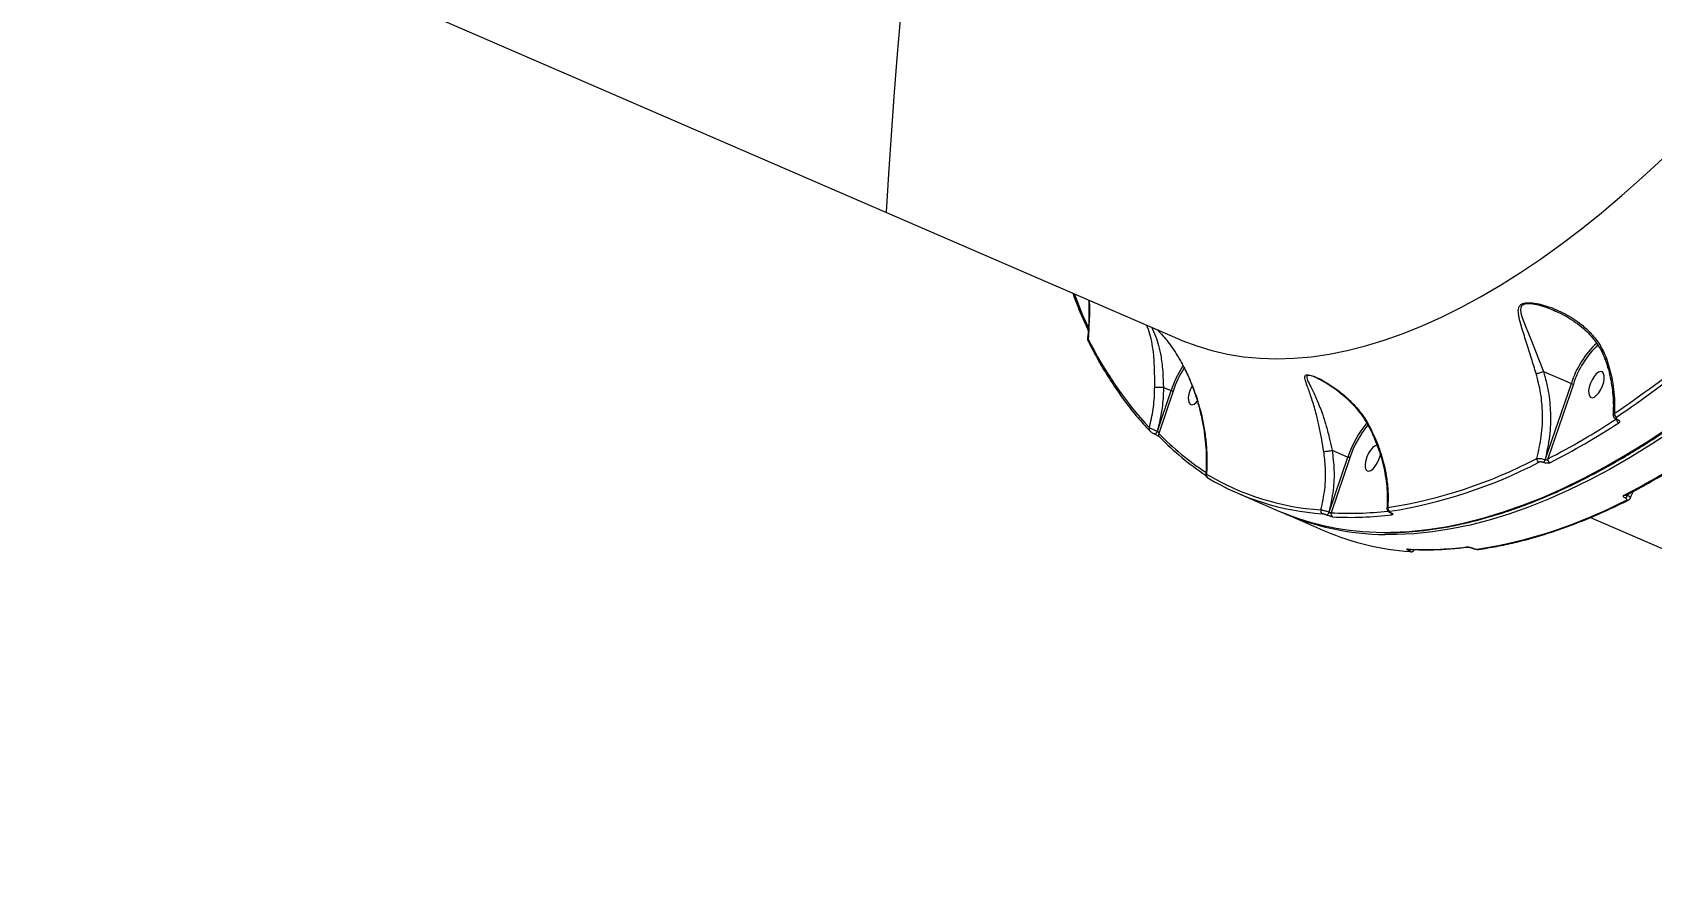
# Model space of a CAD drawing. Header units: millimetres. Extents: x -6104 to 7803, y -6013 to 4803.
# Drawn here: x 709 to 1230, y -2504 to -2230 of the extents above; entities that cross this region are included whole.
import ezdxf

# ---------------------------------------------------------------- set-up
doc = ezdxf.new("R2010")
doc.units = ezdxf.units.MM
for name, color, linetype in [('DIKOM_ОБЪЕКТ', 7, 'Continuous'), ('DIKOM_РАЗМЕР_ЗОНА', 7, 'Continuous'), ('DIKOM_РАЗМЕР_ОБЪЕКТА', 7, 'Continuous')]:
    doc.layers.add(name, color=color, linetype=linetype)
doc.styles.add('style1', font='arial.ttf', dxfattribs={"width": 0.8})
doc.dimstyles.new('1-50', dxfattribs={"dimtxt": 300, "dimasz": 200, "dimexe": 100, "dimexo": 0, "dimgap": 100, "dimtad": 1, "dimtxsty": 'style1', "dimcen": 200, "dimclrd": 7, "dimclre": 7, "dimclrt": 7, "dimadec": 1, "dimazin": 2, "dimtfac": 1, "dimtmove": 0, "dimatfit": 2, "dimfxl": 0, "dimlwd": 25, "dimlwe": 18, "dimarcsym": 0})

# ---------------------------------------------------------------- blocks, each defined once
blk = doc.blocks.new('*D10')
at = {"layer": 'Defpoints', "color": 0, "transparency": 16777216}
for p in [(-4094.65, -224.49), (3111.63, -1726.03), (3111.63, -4948.58)]:
    blk.add_point(p, dxfattribs=at)
at = {"layer": 'DIKOM_РАЗМЕР_ОБЪЕКТА', "color": 7, "lineweight": 18, "transparency": 16777216}
for p, q in [((-4094.65, -224.49), (-4094.65, -5048.58)), ((3111.63, -1726.03), (3111.63, -5048.58))]:
    blk.add_line(p, q, dxfattribs=at)
at = {"layer": 'DIKOM_РАЗМЕР_ОБЪЕКТА', "color": 7, "lineweight": 25, "transparency": 16777216}
blk.add_line((-3894.65, -4948.58), (2911.63, -4948.58), dxfattribs=at)
at = {"layer": 'DIKOM_РАЗМЕР_ОБЪЕКТА', "color": 7, "transparency": 16777216}
for points in [[(-3894.65, -4915.24), (-3894.65, -4981.91), (-4094.65, -4948.58)], [(2911.63, -4915.24), (2911.63, -4981.91), (3111.63, -4948.58)]]:
    blk.add_solid(points, dxfattribs=at)
at = {"layer": 'DIKOM_РАЗМЕР_ОБЪЕКТА', "color": 7, "transparency": 16777216, "insert": (-134.24, -4695.4), "char_height": 300, "attachment_point": 5, "style": 'style1'}
blk.add_mtext('7200', dxfattribs=at)
blk = doc.blocks.new('*D12')
at = {"layer": 'Defpoints', "color": 0, "transparency": 16777216}
for p in [(-6103.62, -69.94), (4675.35, -1132.87), (4675.35, -5913.06)]:
    blk.add_point(p, dxfattribs=at)
at = {"layer": 'DIKOM_РАЗМЕР_ЗОНА', "color": 7, "lineweight": 18, "transparency": 16777216}
for p, q in [((-6103.62, -69.94), (-6103.62, -6013.06)), ((4675.35, -1132.87), (4675.35, -6013.06))]:
    blk.add_line(p, q, dxfattribs=at)
at = {"layer": 'DIKOM_РАЗМЕР_ЗОНА', "color": 7, "lineweight": 25, "transparency": 16777216}
blk.add_line((-5903.62, -5913.06), (4475.35, -5913.06), dxfattribs=at)
at = {"layer": 'DIKOM_РАЗМЕР_ЗОНА', "color": 7, "transparency": 16777216}
for points in [[(-5903.62, -5879.73), (-5903.62, -5946.4), (-6103.62, -5913.06)], [(4475.35, -5879.73), (4475.35, -5946.4), (4675.35, -5913.06)]]:
    blk.add_solid(points, dxfattribs=at)
at = {"layer": 'DIKOM_РАЗМЕР_ЗОНА', "color": 7, "transparency": 16777216, "insert": (271.51, -5659.89), "char_height": 300, "attachment_point": 5, "style": 'style1'}
blk.add_mtext('10800', dxfattribs=at)

msp = doc.modelspace()

# ---------------------------------------------------------------- linework, layer by layer
at = {"layer": 'DIKOM_ОБЪЕКТ', "color": 7, "linetype": 'Continuous', "lineweight": 15}
for p, q in [((809.048, -2212.03), (1077.94, -2328.482)), ((1198.821, -2319.448), (1197.802, -2318.989)), ((1194.972, -2338.8), (1203.957, -2342.691)), ((1070.724, -2357.976), (1075.121, -2344.947)), ((1072.676, -2343.89), (1072.683, -2343.891)), ((1072.683, -2343.891), (1075.121, -2344.947)), ((1195.573, -2367.194), (1203.957, -2342.691)), ((1204.603, -2342.874), (1196.37, -2366.933)), ((1075.767, -2345.128), (1071.189, -2358.694)), ((1218.464, -2354.234), (1218.509, -2354.254)), ((1218.753, -2354.176), (1218.798, -2354.196)), ((1069.831, -2358.883), (1069.858, -2358.895)), ((1070.697, -2357.964), (1070.724, -2357.976)), ((1126.974, -2364.162), (1132.02, -2366.348)), ((1126.007, -2384.043), (1132.02, -2366.348)), ((1132.666, -2366.53), (1126.639, -2384.263)), ((1194.942, -2368.079), (1194.877, -2368.051)), ((1195.508, -2367.165), (1195.573, -2367.194)), ((1096.585, -2377.967), (1109.84, -2383.708)), ((1221.418, -2379.545), (1221.352, -2379.517)), ((1222.105, -2378.274), (1221.983, -2378.631)), ((1221.983, -2378.631), (1222.049, -2378.66)), ((1222.049, -2378.66), (1222.298, -2378.174)), ((1111.49, -2384.423), (1124.745, -2390.163)), ((1125.208, -2384.973), (1125.163, -2384.953)), ((1125.961, -2384.023), (1126.007, -2384.043)), ((1145.662, -2384.183), (1145.727, -2384.212)), ((1145.777, -2384.197), (1145.843, -2384.226)), ((1210.146, -2385.738), (1479.039, -2502.19)), ((1151.34, -2395.984), (1151.34, -2395.984)), ((1151.663, -2396.43), (1151.618, -2396.411)), ((1172.137, -2395.649), (1172.203, -2395.678)), ((1172.252, -2395.663), (1172.318, -2395.692))]:
    msp.add_line(p, q, dxfattribs=at)
at = {"layer": 'DIKOM_ОБЪЕКТ', "color": 7, "linetype": 'Continuous', "lineweight": 15, "flags": 128}
for points in [[(1077.94, -2328.482), (1078.623, -2328.774), (1083.387, -2330.587), (1088.288, -2332.072), (1093.32, -2333.228), (1098.48, -2334.053), (1103.761, -2334.547), (1109.16, -2334.709), (1114.67, -2334.54), (1120.288, -2334.038), (1126.008, -2333.205), (1131.824, -2332.042), (1137.731, -2330.549), (1143.724, -2328.729), (1149.797, -2326.582), (1155.944, -2324.11), (1162.16, -2321.317), (1168.439, -2318.204), (1174.775, -2314.774), (1181.162, -2311.031), (1187.594, -2306.979), (1194.066, -2302.62), (1200.57, -2297.959), (1207.102, -2293), (1213.655, -2287.748), (1220.223, -2282.208), (1226.8, -2276.385), (1233.379, -2270.285)], [(1197.802, -2318.989), (1196.476, -2318.392), (1193.78, -2317.565), (1191.039, -2317.062), (1189.036, -2317.132), (1188.682, -2317.24), (1187.993, -2317.698), (1187.859, -2317.878), (1187.604, -2318.81), (1187.741, -2320.069), (1188.126, -2321.445), (1189.16, -2324.208), (1191.088, -2328.894), (1193.197, -2334.15), (1194.969, -2338.799), (1194.969, -2338.799), (1194.969, -2338.799)], [(1209.712, -2343.788), (1209.52, -2344.921), (1209.534, -2345.901), (1209.75, -2346.647), (1210.152, -2347.099), (1210.707, -2347.221), (1211.37, -2347.003), (1212.088, -2346.462), (1212.802, -2345.643), (1213.454, -2344.611), (1213.992, -2343.451), (1214.372, -2342.256), (1214.563, -2341.122), (1214.55, -2340.143), (1214.334, -2339.397), (1213.932, -2338.945), (1213.376, -2338.823), (1212.713, -2339.041), (1211.996, -2339.581), (1211.282, -2340.401), (1210.629, -2341.432), (1210.091, -2342.593), (1209.712, -2343.788)], [(1080.876, -2346.044), (1080.685, -2347.177), (1080.698, -2348.157), (1080.914, -2348.903), (1081.316, -2349.355), (1081.871, -2349.477), (1082.534, -2349.259), (1083.252, -2348.718), (1083.582, -2348.375)], [(1070.697, -2357.964), (1070.608, -2358.188), (1070.496, -2358.4), (1070.369, -2358.586), (1070.233, -2358.735), (1070.097, -2358.84), (1069.969, -2358.893), (1069.856, -2358.892), (1069.831, -2358.883)], [(1070.724, -2357.976), (1070.635, -2358.2), (1070.523, -2358.412), (1070.396, -2358.597), (1070.26, -2358.747), (1070.124, -2358.851), (1069.996, -2358.905), (1069.883, -2358.904), (1069.858, -2358.895)], [(1071.294, -2359.745), (1071.4, -2359.838), (1071.552, -2359.924)], [(1143.245, -2390.551), (1145.916, -2390.538), (1151.712, -2390.268), (1157.612, -2389.667), (1163.613, -2388.737), (1169.71, -2387.478), (1175.896, -2385.892), (1182.168, -2383.979), (1188.519, -2381.741), (1194.944, -2379.18), (1201.438, -2376.299), (1207.996, -2373.098), (1214.612, -2369.583), (1221.28, -2365.754), (1227.995, -2361.616), (1234.75, -2357.173)], [(1236.401, -2357.887), (1229.645, -2362.331), (1222.93, -2366.469), (1216.262, -2370.298), (1209.647, -2373.813), (1203.089, -2377.013), (1196.595, -2379.895), (1190.169, -2382.456), (1183.818, -2384.694), (1177.547, -2386.607), (1171.36, -2388.193), (1165.264, -2389.452), (1159.263, -2390.382), (1153.362, -2390.983), (1147.567, -2391.253), (1144.01, -2391.254)], [(1137.774, -2367.445), (1137.583, -2368.578), (1137.596, -2369.557), (1137.813, -2370.303), (1138.215, -2370.756), (1138.77, -2370.878), (1139.433, -2370.66), (1140.151, -2370.119), (1140.865, -2369.3), (1141.517, -2368.268), (1142.055, -2367.107), (1142.435, -2365.912), (1142.506, -2365.598)], [(1141.479, -2362.477), (1141.439, -2362.479), (1140.776, -2362.697), (1140.058, -2363.238), (1139.345, -2364.057), (1138.692, -2365.089), (1138.154, -2366.25), (1137.774, -2367.445)], [(1145.662, -2384.183), (1145.703, -2384.196), (1145.777, -2384.197)], [(1145.722, -2384.21), (1145.769, -2384.225), (1145.843, -2384.226)], [(1151.338, -2395.984), (1151.236, -2395.971), (1151.069, -2395.919)], [(1152.299, -2396.821), (1152.193, -2396.807), (1152.033, -2396.757)], [(1172.135, -2395.648), (1172.179, -2395.662), (1172.252, -2395.663)], [(1172.206, -2395.679), (1172.245, -2395.691), (1172.318, -2395.692)]]:
    msp.add_lwpolyline(points, dxfattribs=at)
at = {"layer": 'DIKOM_ОБЪЕКТ', "color": 7, "linetype": 'Continuous', "lineweight": 15}
for centre, radius, start, end in [((2974.096, -2400.773), 1993.829, 153.93339, 176.745303), ((1016.455, -2052.27), 361.302, 303.85949, 313.93721), ((1016.734, -2052.76), 362.1, 303.8594, 313.93715), ((1200.91, -2254.517), 167.798, 200.66919, 204.71966), ((1049.145, -2328.641), 0.797, 149.48442, 205.3329), ((1154.982, -2276.187), 118.56, 206.0409, 222.92631), ((1232.57, -2351.495), 29.936, 133.09886, 162.89649), ((1233.534, -2352.145), 30.38, 133.90418, 162.23182), ((1109.717, -2356.763), 36.558, 147.22689, 161.14317), ((1109.388, -2356.619), 35.53, 147.74542, 161.13038), ((1090.616, -2348.482), 10.041, 150.15001, 165.94752), ((1204.868, -2340.703), 2.187, 245.40053, 263.04435), ((1163.925, -2376.879), 33.598, 140.15267, 161.73264), ((1084.875, -2149.955), 243.948, 297.19667, 303.2102), ((1085.239, -2150.632), 244.594, 297.19748, 303.20945), ((1219.003, -2352.319), 1.247, 179.03484, 245.20785), ((1218.555, -2353.938), 0.31, 253.05664, 309.63616), ((1219.73, -2354.143), 1.251, 184.55584, 245.08116), ((1218.601, -2353.96), 0.308, 252.08144, 309.80775), ((1068.947, -2357.328), 0.873, 153.0966, 221.972), ((1071.949, -2359.149), 0.886, 149.11881, 222.2702), ((1134.618, -2297.28), 88.289, 224.07524, 236.82651), ((1135.206, -2298.283), 88.608, 224.07923, 236.46985), ((1163.689, -2376.784), 32.674, 140.45084, 161.70996), ((1109.165, -2160.985), 244.608, 297.19766, 303.20927), ((1120.913, -2228.826), 155.595, 278.87123, 297.53562), ((1121.422, -2229.702), 155.942, 278.87151, 297.53552), ((1194.021, -2366.912), 1.182, 174.31457, 244.55626), ((1193.958, -2366.729), 1.61, 304.79958, 344.27986), ((1194.024, -2366.757), 1.61, 304.79958, 344.27986), ((1197.537, -2367.115), 1.181, 171.12808, 244.69358), ((1087.398, -2372.204), 0.916, 155.92259, 243.92895), ((1128.83, -2301.269), 82.253, 239.077, 266.18624), ((1129.356, -2302.314), 82.43, 239.07633, 266.18713), ((1149.583, -2241.905), 155.934, 278.871, 297.53594), ((1221.274, -2377.897), 0.72, 244.70925, 295.60004), ((1220.433, -2378.195), 1.61, 304.79958, 344.27986), ((1220.499, -2378.223), 1.61, 304.79958, 344.27986), ((1221.98, -2379.524), 0.719, 244.71123, 295.59812), ((1143.454, -2304.573), 85.978, 246.98529, 269.86051), ((1144.854, -2306.468), 84.79, 246.22171, 269.42971), ((1124.329, -2383.651), 1.018, 162.25293, 243.47037), ((1124.759, -2383.8), 1.222, 289.26952, 349.46141), ((1124.805, -2383.819), 1.222, 289.26952, 349.46141), ((1127.597, -2384.636), 1.028, 158.73151, 243.27897), ((1132.531, -2282.461), 101.973, 266.68764, 276.95256), ((1133.044, -2283.172), 102.553, 266.69652, 277.43221), ((1145.946, -2382.82), 1.07, 165.89616, 243.62713), ((1146.729, -2383.961), 0.994, 196.68773, 245.09631), ((1157.78, -2313.214), 83.741, 246.76519, 266.06478), ((1156.979, -2293.548), 102.542, 266.6959, 277.4328), ((1151.5, -2395.702), 0.719, 279.42912, 332.74712), ((1151.542, -2395.711), 0.73, 279.58338, 333.75339), ((1170.558, -2394.515), 0.779, 246.24512, 277.29089), ((1173.944, -2395.26), 0.779, 246.22984, 277.67462)]:
    msp.add_arc(centre, radius, start, end, dxfattribs=at)
for points, knots in [([(1143.563, -2390.59), (1143.981, -2390.602), (1146.188, -2390.664), (1150.283, -2390.484), (1155.847, -2390.038), (1161.511, -2389.271), (1167.26, -2388.216), (1173.092, -2386.866), (1179.002, -2385.222), (1184.985, -2383.286), (1191.037, -2381.06), (1197.153, -2378.544), (1203.328, -2375.742), (1209.558, -2372.656), (1215.837, -2369.287), (1222.162, -2365.639), (1228.527, -2361.714), (1234.928, -2357.515), (1241.359, -2353.046), (1247.816, -2348.31), (1254.294, -2343.311), (1260.788, -2338.052), (1267.294, -2332.539), (1273.806, -2326.773), (1280.32, -2320.761), (1286.831, -2314.507), (1293.334, -2308.015), (1299.824, -2301.29), (1306.296, -2294.338), (1312.746, -2287.163), (1319.168, -2279.771), (1325.559, -2272.168), (1331.913, -2264.359), (1338.225, -2256.351), (1344.491, -2248.148), (1350.706, -2239.758), (1356.865, -2231.187), (1362.964, -2222.441), (1368.999, -2213.526), (1374.964, -2204.45), (1380.855, -2195.219), (1386.669, -2185.84), (1392.399, -2176.32), (1398.043, -2166.667), (1403.596, -2156.887), (1409.053, -2146.987), (1413.821, -2138.092), (1416.742, -2132.474), (1417.911, -2130.226)], [0, 0, 0, 0, 0.0051792, 0.02739, 0.049613, 0.0718476, 0.0940928, 0.1163476, 0.1386106, 0.1608804, 0.1831557, 0.2054353, 0.2277182, 0.2500034, 0.2722903, 0.2945781, 0.3168661, 0.3391542, 0.3614418, 0.3837286, 0.4060148, 0.4283, 0.450584, 0.4728671, 0.4951492, 0.51743, 0.53971, 0.5619889, 0.5842667, 0.6065435, 0.6288196, 0.6510948, 0.673369, 0.6956427, 0.7179154, 0.7401875, 0.762459, 0.7847299, 0.8070003, 0.82927, 0.8515394, 0.8738083, 0.8960771, 0.9183452, 0.940613, 0.9628806, 0.9851481, 1, 1, 1, 1]), ([(1043.497, -2313.565), (1043.762, -2314.297), (1044.785, -2317.126), (1046.439, -2321.133), (1047.898, -2324.302), (1048.474, -2325.555)], [0, 0, 0, 0, 0.1743499, 0.6735797, 1, 1, 1, 1]), ([(1048.708, -2315.822), (1048.721, -2317.601), (1048.745, -2321.181), (1048.565, -2325.283), (1048.315, -2327.573), (1048.254, -2328.13)], [0, 0, 0, 0, 0.427691, 0.86069852, 1, 1, 1, 1]), ([(1048.787, -2315.857), (1048.809, -2316.282), (1048.898, -2317.998), (1048.844, -2322.149), (1048.612, -2325.817), (1048.458, -2328.237)], [0, 0, 0, 0, 0.1007891, 0.4067639, 1, 1, 1, 1]), ([(1192.609, -2339.45), (1192.109, -2337.818), (1191.019, -2334.264), (1189.407, -2329.153), (1188.021, -2324.813), (1187.2, -2321.828), (1186.886, -2319.979), (1186.874, -2318.698), (1187.247, -2317.618), (1187.977, -2317.06), (1189.123, -2316.681), (1190.88, -2316.597), (1193.522, -2317.019), (1197.318, -2318.081), (1202.048, -2320.12), (1206.77, -2323.169), (1210.474, -2326.597), (1213.354, -2330.182), (1214.609, -2333.085), (1215.261, -2334.594)], [0, 0, 0, 0, 0.0790194, 0.1721789, 0.2680574, 0.3287281, 0.3610586, 0.3938985, 0.4223315, 0.4513184, 0.4599431, 0.4989915, 0.5446047, 0.5914342, 0.687619, 0.7865799, 0.8546752, 0.9244431, 1, 1, 1, 1]), ([(1069.866, -2343.862), (1069.871, -2342.255), (1069.88, -2339.647), (1069.762, -2336.228), (1069.538, -2333.108), (1069.097, -2329.863), (1068.361, -2326.531), (1067.656, -2324.786), (1067.285, -2323.867)], [0, 0, 0, 0, 0.1907441, 0.3095465, 0.4310656, 0.6102662, 0.7948675, 1, 1, 1, 1]), ([(1197.844, -2318.912), (1198.437, -2319.157), (1200.018, -2319.81), (1202.546, -2321.133), (1205.332, -2322.902), (1207.793, -2324.847), (1209.914, -2326.889), (1211.692, -2329.033), (1213.201, -2331.374), (1214.241, -2333.367), (1214.659, -2334.617), (1214.788, -2335.002)], [0, 0, 0, 0, 0.08022773, 0.2137086, 0.35612001, 0.49227369, 0.60454126, 0.72354993, 0.83937915, 0.95046344, 1, 1, 1, 1]), ([(1048.248, -2328.131), (1048.242, -2328.213), (1048.225, -2328.435), (1048.301, -2328.722), (1048.396, -2328.903), (1048.435, -2328.977)], [0, 0, 0, 0, 0.2546835, 0.6932923, 1, 1, 1, 1]), ([(1048.257, -2328.131), (1048.266, -2328.14), (1048.28, -2328.154), (1048.414, -2328.216), (1048.458, -2328.237)], [0, 0, 0, 0, 0.6662036, 1, 1, 1, 1]), ([(1048.425, -2328.982), (1048.917, -2329.948), (1050.343, -2332.748), (1052.829, -2337.188), (1055.931, -2342.212), (1059.193, -2346.971), (1062.611, -2351.459), (1065.662, -2355.082), (1067.598, -2357.161), (1068.301, -2357.915)], [0, 0, 0, 0, 0.0864551, 0.2506163, 0.4147423, 0.5788115, 0.7428148, 0.9067414, 1, 1, 1, 1]), ([(1068.798, -2324.523), (1069.275, -2325.44), (1070.17, -2327.16), (1071.188, -2330.424), (1071.86, -2333.554), (1072.264, -2336.599), (1072.574, -2339.85), (1072.559, -2342.37), (1072.676, -2343.889), (1072.676, -2343.89)], [0, 0, 0, 0, 0.2070575, 0.3885662, 0.5742813, 0.6928372, 0.8136572, 0.9999366, 1, 1, 1, 1]), ([(1070.83, -2325.403), (1071.959, -2326.659), (1074.257, -2329.216), (1076.17, -2332.138), (1077.144, -2333.626)], [0, 0, 0, 0, 0.4911295, 1, 1, 1, 1]), ([(1077.141, -2333.701), (1077.476, -2334.245), (1078.452, -2335.831), (1079.868, -2338.611), (1081.413, -2342.042), (1082.775, -2345.652), (1083.953, -2349.41), (1084.927, -2353.289), (1085.679, -2357.253), (1086.203, -2361.278), (1086.472, -2365.312), (1086.515, -2368.896), (1086.354, -2371.077), (1086.289, -2371.959)], [0, 0, 0, 0, 0.0458171, 0.1334511, 0.2239516, 0.3174556, 0.4139132, 0.5130605, 0.6143976, 0.7174997, 0.822915, 0.928382, 1, 1, 1, 1]), ([(1077.144, -2333.626), (1077.319, -2333.917), (1078.202, -2335.381), (1079.663, -2338.089), (1081.971, -2343.096), (1083.741, -2348.149), (1085.122, -2353.513), (1085.955, -2357.825), (1086.52, -2362.533), (1086.765, -2367.227), (1086.629, -2370.296), (1086.562, -2371.831)], [0, 0, 0, 0, 0.0242946, 0.1222464, 0.220217, 0.4215151, 0.5118879, 0.6322342, 0.7525899, 0.8762948, 1, 1, 1, 1]), ([(1192.609, -2339.45), (1192.661, -2339.444), (1192.811, -2339.426), (1193.169, -2339.362), (1193.716, -2339.229), (1194.376, -2339.028), (1194.772, -2338.876), (1194.969, -2338.799)], [0, 0, 0, 0, 0.08731631, 0.25361131, 0.50240214, 0.75120064, 1, 1, 1, 1]), ([(1192.844, -2366.795), (1193.4, -2364.431), (1194.527, -2359.637), (1194.813, -2352.52), (1194.253, -2345.694), (1193.162, -2341.547), (1192.609, -2339.45)], [0, 0, 0, 0, 0.26256749, 0.53266498, 0.76364709, 1, 1, 1, 1]), ([(1194.969, -2338.799), (1194.97, -2338.799), (1194.97, -2338.799), (1194.971, -2338.799), (1194.972, -2338.8), (1194.972, -2338.8)], [0, 0, 0, 0, 0.3662959, 0.8867128, 1, 1, 1, 1]), ([(1194.972, -2338.8), (1195.556, -2340.941), (1196.738, -2345.273), (1197.382, -2352.301), (1197.164, -2359.714), (1196.065, -2364.658), (1195.508, -2367.165)], [0, 0, 0, 0, 0.232887, 0.4712972, 0.7319732, 1, 1, 1, 1]), ([(1214.848, -2334.977), (1215.034, -2335.499), (1215.607, -2337.108), (1216.313, -2339.851), (1216.974, -2343.179), (1217.366, -2346.507), (1217.525, -2349.718), (1217.419, -2351.767), (1217.369, -2352.749)], [0, 0, 0, 0, 0.087857, 0.270982, 0.4556376, 0.6415046, 0.8281411, 1, 1, 1, 1]), ([(1214.915, -2334.956), (1214.905, -2334.945), (1214.865, -2334.902), (1214.989, -2334.781), (1215.153, -2334.661), (1215.239, -2334.608), (1215.261, -2334.594)], [0, 0, 0, 0, 0.1668036, 0.6564761, 0.9123168, 1, 1, 1, 1]), ([(1215.261, -2334.594), (1215.887, -2336.63), (1216.905, -2339.944), (1217.62, -2344.573), (1217.927, -2348.465), (1217.814, -2351.005), (1217.757, -2352.298)], [0, 0, 0, 0, 0.342217, 0.557266, 0.7746019, 1, 1, 1, 1]), ([(1068.169, -2356.933), (1068.619, -2354.937), (1069.503, -2351.021), (1069.838, -2346.596), (1069.862, -2344.238), (1069.866, -2343.862)], [0, 0, 0, 0, 0.46653657, 0.91501741, 1, 1, 1, 1]), ([(1069.866, -2343.862), (1069.876, -2343.862), (1069.964, -2343.863), (1070.222, -2343.865), (1070.751, -2343.87), (1071.395, -2343.876), (1072.072, -2343.883), (1072.478, -2343.887), (1072.676, -2343.89)], [0, 0, 0, 0, 0.0259566, 0.2202656, 0.4178742, 0.6154721, 0.8130762, 1, 1, 1, 1]), ([(1072.683, -2343.891), (1072.677, -2344.279), (1072.638, -2346.735), (1072.246, -2351.504), (1071.232, -2355.734), (1070.697, -2357.964)], [0, 0, 0, 0, 0.0814789, 0.5156639, 1, 1, 1, 1]), ([(1075.767, -2345.128), (1075.761, -2345.128), (1075.743, -2345.127), (1075.688, -2345.122), (1075.585, -2345.103), (1075.432, -2345.061), (1075.268, -2345.008), (1075.17, -2344.967), (1075.121, -2344.947)], [0, 0, 0, 0, 0.0536878, 0.1414582, 0.356, 0.5706692, 0.7852657, 1, 1, 1, 1]), ([(1124.283, -2364.513), (1124.073, -2363.233), (1123.622, -2360.486), (1122.844, -2356.491), (1121.836, -2352.189), (1120.59, -2347.929), (1119.316, -2344.386), (1118.474, -2342.135), (1118.147, -2340.863), (1118.161, -2340.144), (1118.521, -2339.866), (1119.06, -2339.794), (1119.904, -2339.897), (1121.714, -2340.541), (1124.048, -2341.695), (1127.468, -2343.76), (1131.638, -2346.953), (1135.287, -2350.802), (1137.788, -2354.241), (1138.791, -2356.065), (1139.294, -2356.982)], [0, 0, 0, 0, 0.0590561, 0.1267711, 0.1965294, 0.2899978, 0.3861942, 0.4527703, 0.4864322, 0.5209068, 0.5489141, 0.5542508, 0.580047, 0.6152105, 0.6617351, 0.7094947, 0.8061406, 0.9056053, 0.952554, 1, 1, 1, 1]), ([(1121.879, -2340.808), (1121.859, -2340.798), (1121.246, -2340.492), (1120.261, -2340.175), (1119.461, -2340.049), (1118.994, -2340.122), (1118.734, -2340.406), (1118.87, -2341.125), (1119.406, -2342.394), (1120.54, -2344.611), (1122.188, -2348.085), (1123.79, -2352.198), (1125.108, -2356.401), (1126.137, -2360.244), (1126.678, -2362.932), (1126.967, -2364.161), (1126.968, -2364.161)], [0, 0, 0, 0, 0.0017497, 0.0560188, 0.0945881, 0.1025551, 0.1449211, 0.1979354, 0.2530579, 0.3619914, 0.517309, 0.6763023, 0.788616, 0.9035323, 0.999947, 1, 1, 1, 1]), ([(1121.879, -2340.808), (1121.992, -2340.856), (1122.509, -2341.073), (1123.579, -2341.617), (1125.198, -2342.532), (1127.203, -2343.82), (1129.51, -2345.529), (1131.944, -2347.639), (1134.204, -2349.948), (1136.179, -2352.373), (1137.814, -2354.74), (1138.689, -2356.38), (1139.104, -2357.158)], [0, 0, 0, 0, 0.0179242, 0.0821338, 0.1579562, 0.2574681, 0.38231, 0.5140234, 0.6524909, 0.7764601, 0.8940115, 1, 1, 1, 1]), ([(1217.429, -2352.774), (1217.433, -2352.93), (1217.44, -2353.235), (1217.661, -2353.644), (1217.992, -2353.993), (1218.3, -2354.147), (1218.465, -2354.23)], [0, 0, 0, 0, 0.2386367, 0.469061, 0.7163327, 1, 1, 1, 1]), ([(1217.45, -2352.755), (1217.453, -2352.69), (1217.461, -2352.519), (1217.643, -2352.383), (1217.757, -2352.298)], [0, 0, 0, 0, 0.3761514, 1, 1, 1, 1]), ([(1218.481, -2353.45), (1218.427, -2353.496), (1218.321, -2353.586), (1218.296, -2353.757), (1218.38, -2353.931), (1218.546, -2354.076), (1218.694, -2354.148), (1218.753, -2354.176)], [0, 0, 0, 0, 0.21428048, 0.42842393, 0.64286143, 0.85769128, 1, 1, 1, 1]), ([(1218.505, -2354.254), (1218.54, -2354.269), (1218.617, -2354.303), (1218.667, -2354.342), (1218.667, -2354.342), (1218.667, -2354.342)], [0, 0, 0, 0, 0.3335779, 0.7481109, 1, 1, 1, 1]), ([(1218.798, -2354.196), (1218.885, -2354.238), (1219.105, -2354.344), (1219.353, -2354.561), (1219.479, -2354.82), (1219.443, -2355.076), (1219.283, -2355.21), (1219.203, -2355.277)], [0, 0, 0, 0, 0.1407733, 0.3552701, 0.5700113, 0.7849652, 1, 1, 1, 1]), ([(1068.169, -2356.933), (1068.26, -2356.973), (1068.458, -2357.058), (1068.941, -2357.257), (1069.52, -2357.492), (1070.133, -2357.74), (1070.508, -2357.889), (1070.697, -2357.964)], [0, 0, 0, 0, 0.1847811, 0.3988027, 0.6012601, 0.79903, 1, 1, 1, 1]), ([(1068.302, -2357.909), (1068.338, -2357.948), (1068.497, -2358.118), (1068.813, -2358.336), (1069.29, -2358.622), (1069.646, -2358.805), (1069.825, -2358.878), (1069.869, -2358.896)], [0, 0, 0, 0, 0.0986222, 0.4322249, 0.6860263, 0.9232334, 1, 1, 1, 1]), ([(1069.86, -2358.896), (1069.869, -2358.9), (1069.968, -2358.941), (1070.217, -2359.061), (1070.574, -2359.252), (1070.925, -2359.466), (1071.165, -2359.634), (1071.282, -2359.733), (1071.29, -2359.742), (1071.294, -2359.745)], [0, 0, 0, 0, 0.0166297, 0.188061, 0.3768804, 0.5794797, 0.7893671, 0.925793, 1, 1, 1, 1]), ([(1070.724, -2357.976), (1070.76, -2357.994), (1070.805, -2358.018), (1070.894, -2358.089), (1070.991, -2358.193), (1071.093, -2358.358), (1071.163, -2358.532), (1071.181, -2358.642), (1071.189, -2358.694)], [0, 0, 0, 0, 0.1271298, 0.1626277, 0.3403463, 0.5453854, 0.7831002, 1, 1, 1, 1]), ([(1139.091, -2357.163), (1139.37, -2357.707), (1140.198, -2359.325), (1141.338, -2362.116), (1142.518, -2365.507), (1143.45, -2368.953), (1144.135, -2372.41), (1144.576, -2375.854), (1144.736, -2379.246), (1144.736, -2381.59), (1144.614, -2382.766), (1144.604, -2382.863)], [0, 0, 0, 0, 0.0658111, 0.1956654, 0.3265888, 0.4584029, 0.590661, 0.7226936, 0.8552605, 0.9880537, 1, 1, 1, 1]), ([(1139.142, -2357.138), (1139.133, -2357.134), (1139.11, -2357.125), (1139.186, -2357.061), (1139.267, -2357.002), (1139.294, -2356.982)], [0, 0, 0, 0, 0.276139, 0.7508038, 1, 1, 1, 1]), ([(1139.294, -2356.982), (1140.227, -2358.989), (1142.115, -2363.052), (1143.706, -2368.617), (1144.627, -2373.628), (1145.057, -2378.052), (1144.958, -2381.05), (1144.908, -2382.559)], [0, 0, 0, 0, 0.2398803, 0.4858771, 0.6394214, 0.8185498, 1, 1, 1, 1]), ([(1123.359, -2383.34), (1123.839, -2381.147), (1124.812, -2376.7), (1125.014, -2370.305), (1124.503, -2366.261), (1124.283, -2364.513)], [0, 0, 0, 0, 0.3558583, 0.7214792, 1, 1, 1, 1]), ([(1124.283, -2364.513), (1124.302, -2364.513), (1124.375, -2364.514), (1124.597, -2364.507), (1125.035, -2364.47), (1125.667, -2364.391), (1126.349, -2364.284), (1126.761, -2364.202), (1126.968, -2364.161)], [0, 0, 0, 0, 0.03808543, 0.14918891, 0.36187805, 0.57460893, 0.78729347, 1, 1, 1, 1]), ([(1126.974, -2364.162), (1127.228, -2366.262), (1127.741, -2370.51), (1127.462, -2377.245), (1126.478, -2381.687), (1125.961, -2384.023)], [0, 0, 0, 0, 0.3165677, 0.6406692, 1, 1, 1, 1]), ([(1126.968, -2364.161), (1126.969, -2364.161), (1126.971, -2364.161), (1126.973, -2364.162), (1126.974, -2364.162)], [0, 0, 0, 0, 0.6056791, 1, 1, 1, 1]), ([(1221.585, -2378.546), (1222.682, -2377.978), (1225.865, -2376.331), (1231.171, -2373.387), (1237.475, -2369.665), (1241.699, -2366.96), (1243.793, -2365.619)], [0, 0, 0, 0, 0.1499045, 0.4348025, 0.7197091, 1, 1, 1, 1]), ([(1132.666, -2366.53), (1132.657, -2366.529), (1132.639, -2366.529), (1132.583, -2366.522), (1132.484, -2366.504), (1132.331, -2366.462), (1132.167, -2366.408), (1132.069, -2366.368), (1132.02, -2366.348)], [0, 0, 0, 0, 0.07018816, 0.14136747, 0.35603822, 0.57067506, 0.7853349, 1, 1, 1, 1]), ([(1192.844, -2366.795), (1192.947, -2366.776), (1193.175, -2366.735), (1193.684, -2366.746), (1194.297, -2366.825), (1194.938, -2366.966), (1195.318, -2367.099), (1195.508, -2367.165)], [0, 0, 0, 0, 0.17004757, 0.38079839, 0.58670241, 0.79312586, 1, 1, 1, 1]), ([(1194.877, -2368.051), (1194.782, -2368.015), (1194.594, -2367.944), (1194.268, -2367.887), (1193.953, -2367.875), (1193.689, -2367.908), (1193.568, -2367.957), (1193.513, -2367.98)], [0, 0, 0, 0, 0.203986, 0.4079793, 0.6135017, 0.8265256, 1, 1, 1, 1]), ([(1197.032, -2368.183), (1196.948, -2368.217), (1196.76, -2368.296), (1196.351, -2368.346), (1195.869, -2368.327), (1195.372, -2368.241), (1195.086, -2368.133), (1194.942, -2368.079)], [0, 0, 0, 0, 0.1741877, 0.3895722, 0.5958064, 0.7979061, 1, 1, 1, 1]), ([(1195.573, -2367.194), (1195.613, -2367.207), (1195.662, -2367.223), (1195.773, -2367.232), (1195.909, -2367.219), (1196.092, -2367.153), (1196.253, -2367.054), (1196.334, -2366.971), (1196.37, -2366.933)], [0, 0, 0, 0, 0.1444712, 0.1754641, 0.3625989, 0.5709603, 0.8046238, 1, 1, 1, 1]), ([(1086.305, -2371.962), (1086.302, -2372.047), (1086.297, -2372.217), (1086.378, -2372.449), (1086.489, -2372.636), (1086.606, -2372.765), (1086.708, -2372.851), (1086.808, -2372.922), (1086.881, -2372.966), (1086.927, -2372.993)], [0, 0, 0, 0, 0.1669166, 0.335663, 0.4807255, 0.6018341, 0.7017281, 0.8121469, 1, 1, 1, 1]), ([(1086.32, -2371.96), (1086.314, -2371.948), (1086.286, -2371.881), (1086.411, -2371.848), (1086.541, -2371.833), (1086.562, -2371.831)], [0, 0, 0, 0, 0.1624458, 0.8658675, 1, 1, 1, 1]), ([(1174.048, -2396.033), (1175.047, -2395.886), (1177.942, -2395.463), (1182.798, -2394.536), (1188.637, -2393.156), (1194.556, -2391.48), (1200.547, -2389.512), (1206.606, -2387.255), (1212.729, -2384.705), (1217.963, -2382.315), (1221.163, -2380.731), (1222.287, -2380.175)], [0, 0, 0, 0, 0.0652939, 0.1891253, 0.3129927, 0.4369046, 0.5608541, 0.6848339, 0.8088365, 0.9328568, 1, 1, 1, 1]), ([(1221.352, -2379.517), (1221.283, -2379.484), (1221.078, -2379.389), (1220.822, -2379.195), (1220.679, -2378.953), (1220.712, -2378.719), (1220.881, -2378.605), (1220.966, -2378.548)], [0, 0, 0, 0, 0.10829851, 0.32042938, 0.54305951, 0.77156743, 1, 1, 1, 1]), ([(1221.672, -2380.175), (1221.728, -2380.138), (1221.839, -2380.065), (1221.861, -2379.913), (1221.766, -2379.756), (1221.599, -2379.63), (1221.465, -2379.567), (1221.418, -2379.545)], [0, 0, 0, 0, 0.22882812, 0.45784313, 0.67851564, 0.88837055, 1, 1, 1, 1]), ([(1221.834, -2378.226), (1221.821, -2378.264), (1221.791, -2378.352), (1221.814, -2378.474), (1221.871, -2378.555), (1221.926, -2378.602), (1221.96, -2378.619), (1221.983, -2378.631)], [0, 0, 0, 0, 0.2527949, 0.5776371, 0.7936623, 0.8613554, 1, 1, 1, 1]), ([(1222.049, -2378.66), (1222.141, -2378.706), (1222.406, -2378.841), (1222.738, -2379.08), (1222.955, -2379.338), (1222.916, -2379.462), (1222.899, -2379.518)], [0, 0, 0, 0, 0.1549662, 0.4463339, 0.7504282, 1, 1, 1, 1]), ([(1222.282, -2380.158), (1222.339, -2380.134), (1222.532, -2380.053), (1222.769, -2379.832), (1222.864, -2379.6), (1222.9, -2379.513)], [0, 0, 0, 0, 0.2077984, 0.7020877, 1, 1, 1, 1]), ([(1222.945, -2379.536), (1223.146, -2379.013), (1223.437, -2378.254), (1223.81, -2377.545), (1223.925, -2377.325)], [0, 0, 0, 0, 0.6908892, 1, 1, 1, 1]), ([(1123.359, -2383.34), (1123.481, -2383.351), (1123.726, -2383.373), (1124.291, -2383.495), (1124.925, -2383.666), (1125.508, -2383.853), (1125.832, -2383.975), (1125.961, -2384.023)], [0, 0, 0, 0, 0.2142567, 0.4283128, 0.6427293, 0.8576249, 1, 1, 1, 1]), ([(1125.163, -2384.953), (1125.099, -2384.927), (1124.939, -2384.859), (1124.65, -2384.755), (1124.336, -2384.656), (1124.056, -2384.585), (1123.935, -2384.57), (1123.874, -2384.562)], [0, 0, 0, 0, 0.1422727, 0.3570826, 0.5715488, 0.7857432, 1, 1, 1, 1]), ([(1127.135, -2385.554), (1127.044, -2385.543), (1126.861, -2385.522), (1126.441, -2385.416), (1125.971, -2385.269), (1125.541, -2385.113), (1125.303, -2385.013), (1125.208, -2384.973)], [0, 0, 0, 0, 0.2150578, 0.4299668, 0.6447103, 0.8592147, 1, 1, 1, 1]), ([(1126.007, -2384.043), (1126.038, -2384.056), (1126.117, -2384.09), (1126.26, -2384.145), (1126.414, -2384.201), (1126.551, -2384.244), (1126.61, -2384.256), (1126.639, -2384.263)], [0, 0, 0, 0, 0.1407315, 0.3551919, 0.5699587, 0.7849119, 1, 1, 1, 1]), ([(1144.629, -2382.868), (1144.62, -2382.92), (1144.593, -2383.084), (1144.677, -2383.347), (1144.829, -2383.615), (1145.051, -2383.839), (1145.317, -2384.027), (1145.57, -2384.134), (1145.697, -2384.188)], [0, 0, 0, 0, 0.0795041, 0.2529531, 0.4102957, 0.5674723, 0.781236, 1, 1, 1, 1]), ([(1144.64, -2382.867), (1144.637, -2382.823), (1144.629, -2382.697), (1144.798, -2382.613), (1144.908, -2382.559)], [0, 0, 0, 0, 0.3469215, 1, 1, 1, 1]), ([(1145.471, -2383.779), (1145.421, -2383.791), (1145.322, -2383.815), (1145.316, -2383.901), (1145.423, -2384.011), (1145.595, -2384.115), (1145.73, -2384.176), (1145.777, -2384.197)], [0, 0, 0, 0, 0.22884232, 0.45786201, 0.6785194, 0.88838831, 1, 1, 1, 1]), ([(1145.721, -2384.212), (1145.771, -2384.233), (1145.889, -2384.284), (1145.994, -2384.343), (1146.046, -2384.381), (1146.039, -2384.374), (1146.038, -2384.373)], [0, 0, 0, 0, 0.2714646, 0.6457179, 0.9258751, 1, 1, 1, 1]), ([(1145.843, -2384.226), (1145.912, -2384.257), (1146.117, -2384.35), (1146.382, -2384.51), (1146.544, -2384.678), (1146.535, -2384.809), (1146.385, -2384.845), (1146.31, -2384.863)], [0, 0, 0, 0, 0.1082984, 0.3204354, 0.5430606, 0.7715627, 1, 1, 1, 1]), ([(1151.618, -2396.411), (1151.53, -2396.371), (1151.309, -2396.272), (1151.043, -2396.127), (1150.884, -2396.002), (1150.877, -2395.923), (1151.005, -2395.92), (1151.069, -2395.919)], [0, 0, 0, 0, 0.14077029, 0.35528601, 0.57003108, 0.78496775, 1, 1, 1, 1]), ([(1151.338, -2395.984), (1152.276, -2396.032), (1154.989, -2396.174), (1159.556, -2396.176), (1165.051, -2395.92), (1168.789, -2395.498), (1170.654, -2395.288)], [0, 0, 0, 0, 0.1499056, 0.4336132, 0.7174317, 1, 1, 1, 1]), ([(1152.033, -2396.757), (1152.076, -2396.757), (1152.16, -2396.756), (1152.155, -2396.704), (1152.05, -2396.621), (1151.872, -2396.524), (1151.723, -2396.457), (1151.663, -2396.43)], [0, 0, 0, 0, 0.2142892, 0.4284455, 0.6428993, 0.8577137, 1, 1, 1, 1]), ([(1152.299, -2396.814), (1152.342, -2396.819), (1152.455, -2396.832), (1152.683, -2396.805), (1152.97, -2396.7), (1153.241, -2396.494), (1153.347, -2396.289), (1153.399, -2396.188)], [0, 0, 0, 0, 0.1159077, 0.3063214, 0.5225115, 0.7649932, 1, 1, 1, 1]), ([(1170.244, -2395.228), (1170.321, -2395.223), (1170.493, -2395.212), (1170.878, -2395.256), (1171.342, -2395.353), (1171.825, -2395.492), (1172.11, -2395.606), (1172.252, -2395.663)], [0, 0, 0, 0, 0.1741981, 0.3895914, 0.5957948, 0.7978952, 1, 1, 1, 1]), ([(1170.659, -2395.288), (1170.659, -2395.288), (1170.658, -2395.288), (1170.731, -2395.286), (1170.884, -2395.299), (1171.147, -2395.34), (1171.497, -2395.423), (1171.858, -2395.535), (1172.052, -2395.615), (1172.135, -2395.65)], [0, 0, 0, 0, 0.0559469, 0.1515178, 0.2848296, 0.4482298, 0.643025, 0.8475819, 1, 1, 1, 1]), ([(1172.207, -2395.676), (1172.237, -2395.69), (1172.415, -2395.772), (1172.634, -2395.851), (1172.807, -2395.891), (1172.811, -2395.891)], [0, 0, 0, 0, 0.1657028, 0.9807613, 1, 1, 1, 1]), ([(1172.318, -2395.692), (1172.412, -2395.73), (1172.599, -2395.805), (1172.917, -2395.897), (1173.219, -2395.959), (1173.468, -2395.986), (1173.58, -2395.977), (1173.63, -2395.974)], [0, 0, 0, 0, 0.2039991, 0.40802, 0.6135173, 0.8265712, 1, 1, 1, 1]), ([(1172.811, -2395.891), (1172.987, -2395.934), (1173.369, -2396.026), (1173.759, -2396.073), (1173.995, -2396.031), (1174.052, -2396.021)], [0, 0, 0, 0, 0.3935841, 0.8523353, 1, 1, 1, 1])]:
    msp.add_open_spline(points, degree=3, knots=knots, dxfattribs=at)

# ---------------------------------------------------------------- dimensions: what is measured, and where the dimension line sits
at = {"layer": 'DIKOM_РАЗМЕР_ЗОНА'}
dim = msp.add_linear_dim(base=(4675.352, -5913.064), p1=(-6103.623, -69.942), p2=(4675.352, -1132.872), text='10800', dimstyle='1-50', dxfattribs=at)
dim.commit()
dim.dimension.update_dxf_attribs({"geometry": '*D12', "text_midpoint": (271.508, -5913.064), "dimtype": 160})
at = {"layer": 'DIKOM_РАЗМЕР_ОБЪЕКТА'}
dim = msp.add_linear_dim(base=(3111.629, -4948.576), p1=(-4094.654, -224.488), p2=(3111.629, -1726.033), text='7200', dimstyle='1-50', dxfattribs=at)
dim.commit()
dim.dimension.update_dxf_attribs({"geometry": '*D10', "text_midpoint": (-134.242, -4948.576), "dimtype": 160})

doc.saveas('drawing.dxf')
